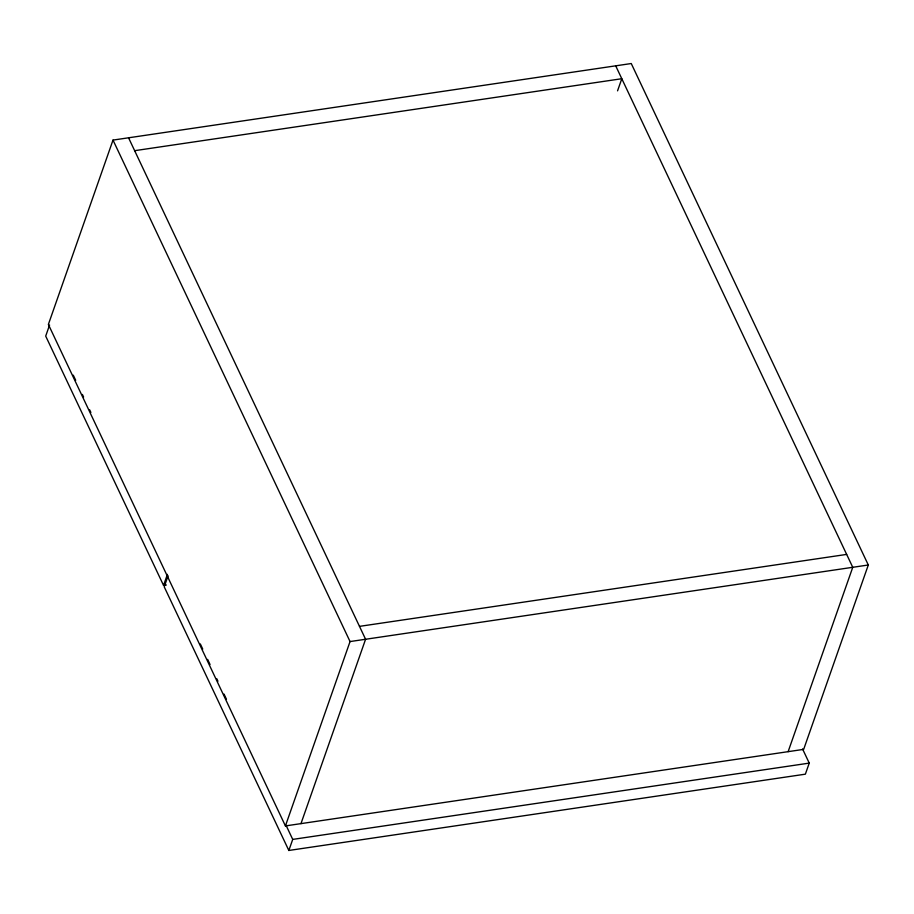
<?xml version="1.0" encoding="UTF-8"?>
<svg xmlns="http://www.w3.org/2000/svg" width="914" height="914" viewBox="0 0 914 914"><rect width="100%" height="100%" fill="white"/><g stroke="black" fill="none" stroke-linecap="round" stroke-linejoin="round"><path stroke-width="1.37" d="M113.005 140.093L48.373 324.447L285.419 825.925L803.669 749.366L868.3 565.001L631.254 63.534L113.005 140.093L350.051 641.559L285.419 825.925M49.573 325.041L45.7 336.101L163.549 585.406L166.371 584.983M163.549 585.406L167.422 574.346M168.096 575.774L164.223 586.834L288.835 850.466L805.371 774.169L809.244 763.11L802.561 748.954M288.835 850.466L292.72 839.406L286.036 825.262M300.969 823.628L365.589 639.263L128.554 137.786M617.556 90.84L621.806 78.718L134.644 150.684M788.131 751.662L852.751 567.297L615.705 65.831M359.499 626.364L846.661 554.41M350.051 641.559L868.3 565.001M292.72 839.406L809.244 763.11M73.269 375.163L75.702 380.293M82.374 394.437L83.597 397.007M89.675 409.849L90.886 412.42M200.315 643.936L202.748 649.077M207.615 659.371L210.049 664.512M216.732 678.656L217.943 681.227M224.021 694.092L226.455 699.233"/></g></svg>
